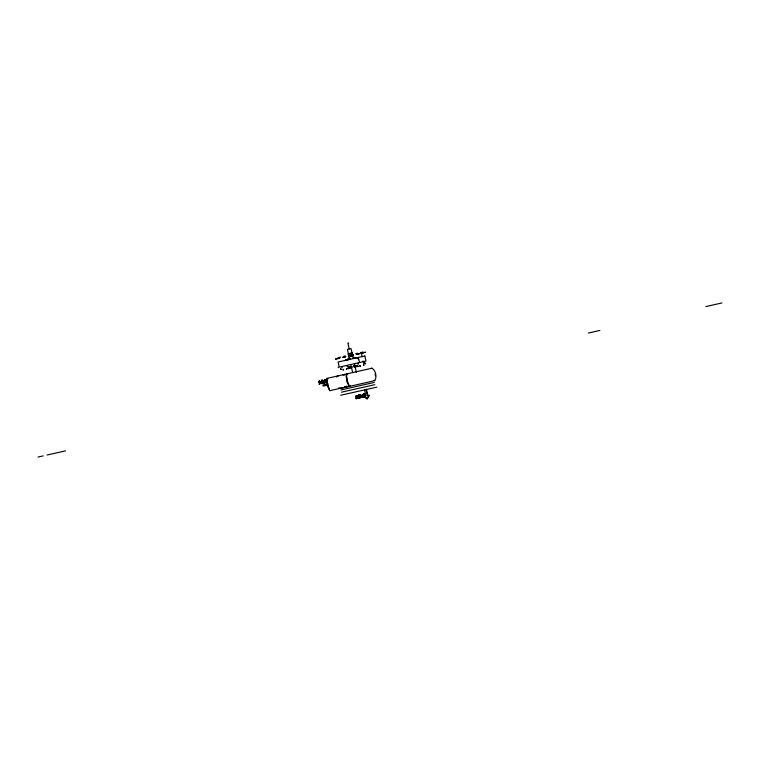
<?xml version="1.0" encoding="UTF-8"?>
<svg xmlns="http://www.w3.org/2000/svg" width="760" height="760" viewBox="0 0 760 760"><rect width="100%" height="100%" fill="white"/><g stroke="black" fill="none" stroke-linecap="round" stroke-linejoin="round"><path stroke-width="1.14" d="M323.637 380.998L323.694 383.04L323.171 383.154L322.886 381.083L323.998 380.827M319.456 383.999C318.022 384.19 320.967 383.154 319.361 381.985L318.459 381.89L319.295 381.7L319.152 381.073M356.402 398.677C355.101 398.933 357.551 397.774 356.136 396.758M356.165 398.411L356.298 396.72L355.423 396.634L356.24 396.445L356.098 395.837M359.68 397.623L360.325 397.452L359.974 395.894M360.002 397.546L360.135 395.856L359.319 396.045M360.572 397.47L360.62 395.456M358.017 357.57L358.473 359.556M364.049 365.322C362.016 366.035 365.969 363.195 363.08 360.962M343.539 369.778C342.665 371.327 342.741 368.362 343.548 369.654M374.775 380.551L373.834 380.731L374.775 380.551C377.197 376.874 375.763 370.49 371.991 368.22L326.933 378.375L327.322 384.759L329.707 390.706L349.856 386.137M350.065 385.263L349.258 386.298L347.225 382.546L346.085 376.285L346.484 373.967L347.652 374.556L346.665 373.93L346.645 378.147L347.615 382.451L349.448 386.251M358.312 397.765L358.34 397.147M356.706 398.44L356.26 395.798M338.19 367.07L338.2 367.65M323.399 381.149L323.522 383.078M346.76 386.013L345.601 387.125L344.736 386.469M344.974 360.515L344.631 360.63M358.255 363.641L358.007 364.173L358.596 363.118M364.505 389.709L365.94 396.055L363.669 396.558L367.061 398.905L368.97 395.371M364.819 396.587L364.477 394.202A0.988 0.883 77.3 0 0 364.087 394.003M362.472 397.242L362.244 395.105M323.123 380.921L323.342 383.116M321.356 383.173L321.461 382.423M358.188 357.561L359.632 362.567M363.679 362.092L363.479 362.938L363.992 361.931M363.109 394.288L363.546 396.786M336.3 377.026L338.228 375.858L337.307 376.038M363.451 394.459L363.784 396.549M320.435 381.482L320.312 381.615A1.045 0.931 77.3 0 0 320.14 382.137L320.226 382.707M357.342 396.235L357.228 396.368A1.016 0.902 77.3 0 0 357.058 396.872L357.143 397.413M323.228 381.188L323.874 380.998M357.523 396.463L357.371 397.072M364.629 396.777L365.227 395.618L364.638 394.165A0.988 0.883 77.3 0 0 364.249 393.965L363.935 393.974M321.252 383.258C322.743 381.9 319.751 383.363 319.979 382.175A1.045 0.931 77.3 0 1 320.055 381.824L320.587 381.387M358.14 397.964C359.584 396.577 356.677 398.097 356.896 396.91A1.016 0.902 77.3 0 1 356.972 396.568L357.494 396.14M358.397 397.831L358.026 398.031A1.472 1.32 77.3 0 1 357.513 398.041C357.438 399.703 360.392 396.235 357.722 396.093M358.34 398.212L358.102 396.188M319.599 383.923L319.922 381.862L319.314 381.035M356.535 398.601L356.421 395.76L356.079 396.483M356.791 398.497L356.231 398.715M342.304 367.726L341.687 366.985M362.539 397.299C360.069 397.584 363.983 396.844 362.083 395.133M323.057 380.865L324.083 380.627M321.28 383.619L321.879 382.023L320.606 381.358M321.423 383.22L321.128 383.334A1.52 1.358 77.3 0 1 320.606 383.344L321.233 383.648M352.573 353.334L348.118 354.445M360.088 394.934L360.231 395.551L361.219 395.323L361.94 397.119L362.406 395.067L362.738 396.948L361.95 397.461M347.672 368.106L349.049 367.584M347.938 368.875L350.882 367.83M358.283 396.872C355.794 396.216 359.48 397.214 357.58 396.416M319.295 384.028L319.998 383.477L319.485 380.998L319.133 381.738M360.069 397.851L360.743 397.433L360.449 395.789M354.217 366.159L355.965 365.55M321.299 383.296L320.986 383.382A1.52 1.358 77.3 0 1 320.445 383.382L320.255 383.325M358.188 397.993L357.874 398.078A1.472 1.32 77.3 0 1 357.352 398.078M364.524 396.881L364.211 396.967A1.425 1.273 77.3 0 1 363.717 396.967M371.991 368.22L371.07 368.457M340.993 388.132L338.751 387.904M348.422 367.346L352.041 366.529L348.384 367.089M354.217 366.044L356.05 365.598M348.622 368.134L352.194 367.327M354.416 366.833L357.988 366.026M348.678 342.94L347.909 343.121L349.229 348.983M348.498 354.094C346.085 354.008 354.217 352.165 352.079 353.286M337.953 357.675L338.732 357.504M339.235 357.39L340.717 357.058M343.453 356.44L344.242 356.26M344.669 356.165L345.458 355.984M350.854 354.768L351.642 354.597M355.642 353.695L356.43 353.514M356.849 353.419L357.637 353.238M360.382 352.621L361.855 352.288M362.368 352.174L363.137 352.003M348.46 355.547L348.755 356.81M335.569 358.967L339.834 358.159L335.597 359.109M345.743 356.668L342.674 357.361L345.781 356.82M348.565 356.098L353.352 354.958M356.563 354.236L359.841 353.495M351.462 355.537L353.229 354.986M356.592 354.378L359.879 353.637M348.973 356.944L352.877 356.07M353.733 357.599L354.758 357.371L353.837 357.722M352.925 358.292L354.359 358.34M354.578 358.122L353.295 358.216M355.053 358.045L355.547 358.065M324.159 380.969L324.416 380.551L324.909 382.764L324.416 382.878L323.808 381.083M319.647 383.534L319.19 382.023M328.073 383.8L322.924 384.959L323.19 386.147L328.339 384.987M341.639 388.141L372.875 381.102M38 457.073L43.215 455.895M47.082 455.022L65.578 450.86M588.354 333.041L599.887 330.448M705.888 306.555L722 302.926M340.908 389.956L374.319 382.423M341.411 392.198L374.832 384.665M340.698 395.266L376.789 387.125M359.262 395.77L360.069 395.58L359.936 394.972M357.172 398.022L357.77 398.373M360.231 397.812L359.252 398.031L358.577 395.038L359.052 394.934L359.746 397.917M367.061 398.905L369.483 395.248L367.384 395.722L365.949 389.386M342.827 374.794L344.346 375.298M354.036 366.994L358.919 366.396M326.933 378.375L327.921 379.002M321.394 382.137C318.858 381.453 322.477 382.631 320.796 381.662M355.699 365.911L357.371 365.712M357.513 396.112L358.084 396.074M320.71 383.724L321.784 383.012L321.214 381.434M364.097 393.937L362.681 394.943L363.717 396.872M323.599 381.026L324.577 382.84M363.784 396.644L364.695 396.007L364.183 394.43M364.22 394.335L363.052 395.095L364.097 396.653A1.036 0.921 77.3 0 0 364.572 396.483L364.743 395.038L363.831 394.307M321.024 381.7L320.463 382.346M363.555 396.91L363.878 396.929A1.425 1.273 77.3 0 0 364.373 396.929M346.028 359.584L345.496 359.556M361.95 397.385L361.057 395.361M353.77 366.177L354.302 366.424L353.438 365.892M364.183 396.445L366.842 398.287M347.367 366.092C348.716 367.213 345.962 365.037 347.291 366.168M327.55 384.712L329.488 389.538A7.049 3.154 77.3 0 1 329.051 388.911M361.161 352.45L362.121 356.706M366.462 389.272L367.897 395.608M358.188 357.476L358.644 359.518M357.817 357.504L356.174 357.931M352.877 355.309L352.735 354.578L352.668 355.347M353.295 358.577L351.034 348.574L347.415 349.381L349.676 359.394M354.445 363.679L356.44 372.523M361.627 397.147L361.228 397.584L360.734 395.438M360.895 395.399L361.389 397.546M360.392 395.513L359.774 395.01L359.908 395.618M358.891 394.972L359.565 397.964M358.739 395L359.413 397.993M350.825 364.496L352.564 372.238M348.602 359.632L350.522 358.863L345.125 360.363M347.595 359.86L346.341 359.974M325.413 379.876L325.945 382.223M324.9 379.99L325.423 382.337M324.244 380.589L324.748 382.802M322.022 380.18L322.715 383.258M321.869 380.219L322.563 383.296M375.108 373.996L375.373 375.772M327.209 382.954L327.227 379.525A7.049 3.154 77.3 0 0 328.633 388.208M347.994 382.974A7.049 3.154 77.3 0 1 346.769 377.54M346.36 369.198L346.969 368.495L346.36 369.198M340.49 368.762L341.287 369.284L340.49 368.762M364.952 363.413C365.36 365.094 366.149 362.035 364.952 363.413M359.641 365.636L360.544 366.282L359.689 365.588M365.437 352.231L362.149 353.124L365.437 352.231M348.859 358.701L347.861 359.072L348.859 358.701M364.847 355.974L338.115 361.998L339.264 367.099L365.997 361.076L364.847 355.974M322.192 380.142L321.698 380.256L322.392 383.334L322.886 383.22L322.192 380.142M325.679 379.497L324.491 379.762L325.594 382.299C323.845 383.021 327.645 382.166 325.774 382.251L325.679 379.497"/></g></svg>
